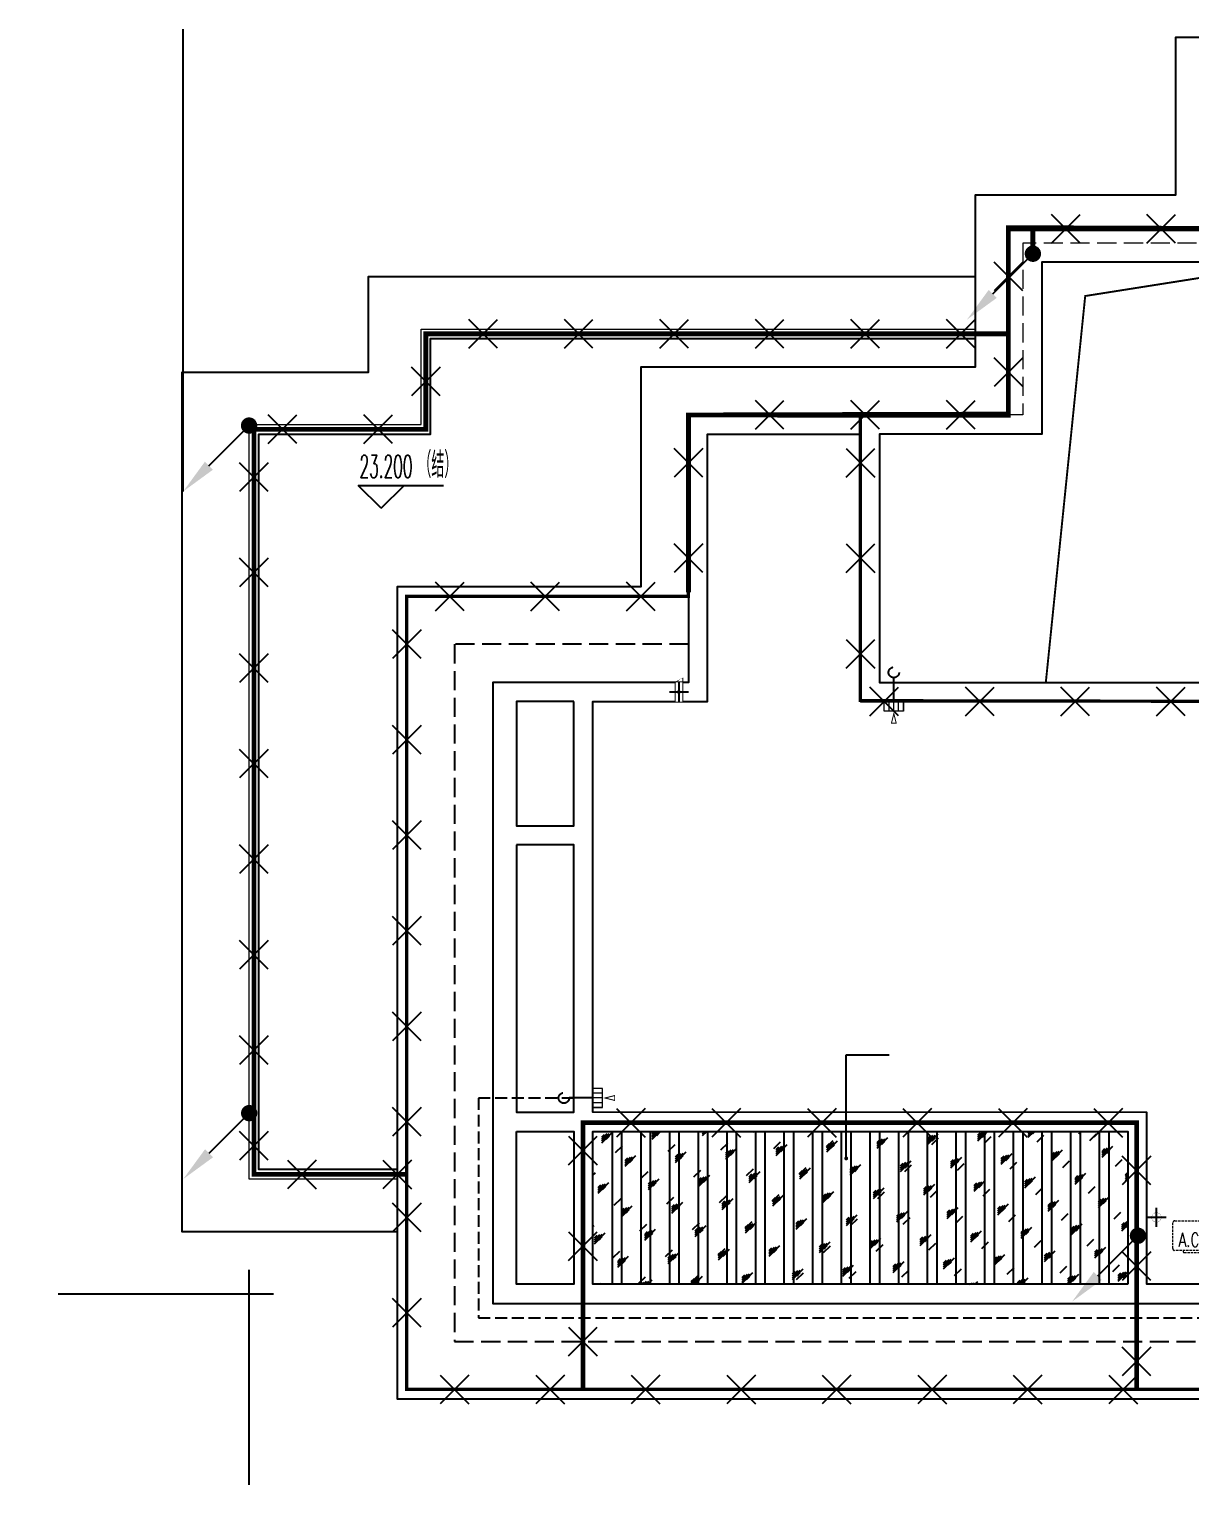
# Model space of a CAD drawing. Extents: x 3002737 to 4077523, y -995787 to -7267.
# Drawn here: x 3513450 to 3525604, y -729986 to -714747 of the extents above; entities that cross this region are included whole.
import ezdxf
from ezdxf.xclip import XClip

# ---------------------------------------------------------------- set-up
doc = ezdxf.new("R2010")
doc.units = 0
doc.header["$LTSCALE"] = 1000
doc.header["$MEASUREMENT"] = 0
doc.header["$XCLIPFRAME"] = 2
for name, pattern in [('#P_--_20B1_001_t3$0$DASH', [0.35, 0.25, -0.1]), ('__DASH', [0.35, 0.25, -0.1]), ('DASH', [0.35, 0.25, -0.1]), ('DOTE', [2.4200000000000004, 2, -0.2, 0.02, -0.2])]:
    doc.linetypes.add(name, pattern=pattern)
doc.layers.get('0').update_dxf_attribs({"linetype": 'CONTINUOUS'})
for name, color, linetype in [('!!电气', 1, 'CONTINUOUS'), ('DIM-照明', 7, 'CONTINUOUS'), ('DIM_ELEV', 3, 'CONTINUOUS'), ('DIM_LEAD', 3, 'CONTINUOUS'), ('LWIRE', 4, 'CONTINUOUS'), ('ROOF', 183, 'CONTINUOUS'), ('VPIPE-凝结', 150, 'CONTINUOUS'), ('VPIPE-雨水', 4, 'DASH'), ('WIRE-避雷', 4, 'CONTINUOUS'), ('保温', 6, 'CONTINUOUS'), ('机电标识类', 1, 'CONTINUOUS'), ('污水', 3, 'CONTINUOUS'), ('看线', 185, 'CONTINUOUS')]:
    doc.layers.add(name, color=color, linetype=linetype)
for name, color, linetype, lineweight in [('DOTE', 19, 'DOTE', 9), ('平面-分水线', 189, 'CONTINUOUS', 15), ('平面-栏杆', 56, 'CONTINUOUS', 15), ('平面-看线', 252, 'CONTINUOUS', 15), ('平面-空调预留孔', 252, 'CONTINUOUS', 15), ('空调', 76, 'CONTINUOUS', 13)]:
    doc.layers.add(name, color=color, linetype=linetype, lineweight=lineweight)
doc.styles.add('_TCH_DIM', font='SIMPLEX', dxfattribs={"bigfont": 'GBCBIG'})
doc.styles.get("Standard").update_dxf_attribs({"font": 'gbenor.shx', "bigfont": 'gbcbig.shx'})

# ---------------------------------------------------------------- blocks, each defined once
blk = doc.blocks.new('rtyryrtyeeretee')
at = {"layer": '平面-空调预留孔', "color": 252, "linetype": 'DASH', "ltscale": 0.1}
for p, q in [((669748.8674389471, 343882.007023841), (669748.8674389471, 343872.007023841)), ((669758.8674389471, 343862.007023841), (670111.7031072036, 343862.007023841)), ((670121.7031072036, 343872.007023841), (670121.7031072036, 343882.007023841))]:
    blk.add_line(p, q, dxfattribs=at)
blk.add_lwpolyline([(670402.0143738759, 343882.0070238413), (669662.0143738759, 343882.007023841, -0.414213562373517), (669642.0143738759, 343902.007023841), (669642.0143738764, 344172.007023841, -0.414213562372746), (669662.0143738764, 344192.007023841), (670402.0143738755, 344192.007023841, -0.4142135623727947), (670422.0143738755, 344172.007023841), (670422.0143738759, 343902.0070238415, -0.4142135623733224)], format="xyb", close=True, dxfattribs=at)
blk.add_lwpolyline([(670352.8023801355, 344221.1163422599), (669932.984234771, 344221.1163422599), (669932.984234771, 344206.0022866031), (670352.8023801355, 344206.0022866031)], close=True, dxfattribs=at)
for centre, start, end in [((669758.8674389471, 343872.007023841), 180, 270), ((670111.7031072036, 343872.007023841), 270, 0)]:
    blk.add_arc(centre, 10, start, end, dxfattribs=at)
at = {"layer": '平面-空调预留孔', "color": 252, "linetype": 'DASH', "ltscale": 0.1, "style": '_TCH_DIM', "width": 0.7058823529411765}
blk.add_text('A.C', height=146.88, dxfattribs=at).set_placement((669701.4101996182, 343921.6318135191))
blk = doc.blocks.new('GGDGDGDG')
at = {"layer": '机电标识类', "color": 250, "linetype": 'DASH', "ltscale": 400}
for p, q in [((704092.518312035, 766289.778960277), (704092.5180551868, 766489.7787460767)), ((704192.5181975978, 766389.7788858804), (703992.5181975979, 766389.7786917092))]:
    blk.add_line(p, q, dxfattribs=at)
at = {"layer": '空调', "color": 1, "linetype": 'DASH', "const_width": 2}
blk.add_lwpolyline([(704042.5181975979, 766389.7789660976, 0.999999145628318), (704142.5181975978, 766389.7788373376, 0.9999991456387952), (704042.5181975979, 766389.7787402523)], format="xyb", dxfattribs=at)
blk = doc.blocks.new('DFSFSF')
at = {"layer": '平面-分水线'}
for p, q in [((697141.9143252881, 775567.7311356195), (697141.9143252881, 775667.5561356199)), ((697342.3369560526, 775667.5561356199), (697142.6869560517, 775667.5561356199)), ((697342.3369560526, 775567.7311356195), (697142.6869560517, 775567.7311356195)), ((697193.1069603423, 775567.7311356195), (697193.1069603423, 775667.5561356199)), ((697242.5119560522, 775567.7311356195), (697242.5119560522, 775667.5561356199)), ((697291.916951762, 775567.7311356195), (697291.916951762, 775667.5561356199)), ((697342.3369560526, 775667.5561356199), (697342.3369560526, 775567.7311356195)), ((697342.3369560526, 775567.7311356195), (697342.3369560526, 775667.5561356199))]:
    blk.add_line(p, q, dxfattribs=at)
blk = doc.blocks.new('DFGDGDGD')
at = {"layer": '平面-分水线', "const_width": 10}
blk.add_lwpolyline([(697267.5119560522, 775440.6606483405), (697242.5119560522, 775540.6606483405), (697217.5119560522, 775440.6606483405)], close=True, dxfattribs=at)
blk.add_blockref('DFSFSF', (0, 0))
blk = doc.blocks.new('A$C1F33016B')
at = {"layer": '保温', "linetype": 'Continuous', "ltscale": 10}
h = blk.add_hatch(dxfattribs=at)
h.set_pattern_fill('玻璃1', color=132, scale=50, style=0)
h.set_pattern_definition([(45, (-420516.5787028493, -209387.0013561628), (-244.9417890030201, 244.9417890030201), [112, -288]), (45, (-420468.5787028493, -209367.0013561628), (-244.9417890030201, 244.9417890030201), [48, -352]), (45, (-420516.5787028493, -209367.0013561628), (-244.9417890030201, 244.9417890030201), [80, -320]), (45, (-420492.5787028493, -209387.0013561628), (268.7005768508881, -268.7005768508881), [100, -300]), (45, (-420516.5787028493, -209407.0013561628), (-244.9417890030201, 244.9417890030201), [160, -240]), (45, (-420516.5787028493, -209347.0013561628), (-244.9417890030201, 244.9417890030201), [40, -360])])
h.paths.add_polyline_path([(9200.060070287436, 99.93073902861215), (9200.060070287436, 1699.946837102761), (3599.999956377782, 1700.016110918601), (3599.999956377782, 100.0000128444517)])
at = {"layer": '!!电气', "color": 1}
for p, q in [((0, -2000), (0, 252.6884764116257)), ((-2000, 0), (255.5811195224524, 0))]:
    blk.add_line(p, q, dxfattribs=at)
at = {"color": 252, "const_width": 20}
blk.add_lwpolyline([(8341.421236896887, 6399.999994003912), (8753.92123685591, 10445.49999882374), (10999.99993937928, 10799.99999900162)], dxfattribs=at)
at = {"layer": 'DIM_ELEV', "color": 251}
for p, q in [((1381.536155072972, 8222.932664348278), (1141.536155072972, 8462.932664348278)), ((1141.536155072972, 8462.932664348278), (2033.78653847333, 8462.932664348278)), ((1381.536155072972, 8222.932664348278), (1621.536155072972, 8462.932664348278))]:
    blk.add_line(p, q, dxfattribs=at)
at = {"layer": 'DIM_LEAD', "color": 252}
for p, q in [((6251.499947263859, 1417.498842426809), (6251.499952423386, 2503.498643837404)), ((6251.499947263859, 1417.498842426809), (6251.499952423386, 2503.498643837404)), ((6251.499947263859, 1417.498842426809), (6251.499952423386, 2503.498643837404)), ((6251.499947263859, 1417.498842426809), (6251.499952423386, 2503.498643837404)), ((6251.499952423386, 2503.498643837404), (6702.921297149733, 2503.498643837404))]:
    blk.add_line(p, q, dxfattribs=at)
at = {"layer": 'DIM_LEAD', "color": 252, "const_width": 20}
blk.add_lwpolyline([(6251.499947216362, 1407.498842426809, 1), (6251.499947311357, 1427.498842426809, 1)], format="xyb", close=True, dxfattribs=at)
blk.add_lwpolyline([(6251.499947216362, 1407.498842426809, 1), (6251.499947311357, 1427.498842426809, 1)], format="xyb", close=True, dxfattribs=at)
blk.add_lwpolyline([(6251.499947216362, 1407.498842426809, 1), (6251.499947311357, 1427.498842426809, 1)], format="xyb", close=True, dxfattribs=at)
blk.add_lwpolyline([(6251.499947216362, 1407.498842426809, 1), (6251.499947311357, 1427.498842426809, 1)], format="xyb", close=True, dxfattribs=at)
at = {"layer": 'ROOF', "color": 252, "ltscale": 0.8}
for points in [[(22750.01152775064, 1900.000006468967), (22750.01136052515, 6899.999991594814), (20899.99994930066, 6899.999991710298), (20899.99994960986, 9699.999991236487), (17399.9999504853, 9699.999991323333), (17399.99995053001, 11499.99999907031), (15299.99892977625, 11499.99999892991), (15299.99892966077, 13150.00000285031), (9700.000953572802, 13149.9999984121), (9700.000955003314, 11499.9999989341), (7599.999938575551, 11499.9999990568), (7599.999938473105, 9699.99999118247), (4099.999938658439, 9699.999991131015), (4099.999818431213, 7400.001628744882), (3399.999817983247, 7400.001628465019)], [(10399.99993904866, 10999.9999990263), (10399.99993904866, 12449.99999882351), (14599.99993998557, 12449.99999882351), (14599.99993998557, 10999.9999990263), (13799.99994006939, 10999.9999990263), (13799.9999378752, 8400.27025674237), (15799.79590952396, 8400.270255054114), (15799.79590952396, 8999.999999580905), (20199.99994010385, 8999.999999580905), (20199.99994010385, 6199.999999793712), (22050.01136052329, 6199.999999749474), (22050.01136052236, 1900.068179056048), (15599.95704866387, 1899.931803827174), (15599.95759219024, 99.99999998975545), (9400.042421364225, 100.0000000107102), (9400.041877837852, 1899.939857619116), (3599.988519361243, 1900.062273277901), (3599.999431967735, 6199.99999175407), (4799.999940171838, 6199.999992233701), (4799.999938946217, 8999.99999114126), (6399.999938962981, 8999.99999120878), (6399.999939022586, 6199.999999791384), (11150.00000472367, 6199.999999791384)], [(11149.9774788022, 6799.996107412968), (10999.99993897043, 6799.995862165), (10999.99993937928, 10799.99999900162), (8299.999938422814, 10799.99999896553), (8299.999938447028, 8999.99879467301), (6599.999938891269, 8999.99879463669), (6599.999938947149, 6399.999992001802), (11149.99994251318, 6399.999997232575)], [(1549.999960780144, 649.9999970309436), (-700.0000000391155, 649.9999896022491), (-700.0000002160668, 9649.99395020958), (1250.000001607463, 9650.018115234096), (1250.000001671724, 10649.9999912614), (7599.999938527122, 10649.99999139784)], [(1549.999949333258, 1299.999996865634), (99.99999994784594, 1299.999991850462), (99.99999979697168, 9000.002676410135), (1900.000001564622, 9000.026841434184), (1900.000001629815, 9999.99999127537), (7599.999938489869, 9999.999991397839)], [(3399.999817983247, 7400.001628465019), (1550.011220172979, 7400.001627369784), (1549.999921156093, 2899.999998201616), (1549.999921156093, 2899.999998201616), (1549.999991598539, -1099.999999482883), (23449.99990979396, -1099.999999482883), (23449.99991535209, 99.99999419599771), (24999.99994212203, 99.99999852571636)], [(4599.999952217564, 7300.001595500857), (1649.999935024418, 7300.001635620371), (1649.999989837408, -999.9999994828831), (23349.99991025776, -999.9999994828831), (23349.99991581403, 199.9999939166009), (24999.99994184263, 199.9999985257164)], [(4599.999952217564, 7300.001595500857), (4599.999939978123, 6399.999992154073), (2549.999999828637, 6400.000001535285), (2549.999999828637, -99.99999948288314), (22449.99992311746, -100.0000007869676), (22449.99992311746, 1899.999997639563), (22750.01136052515, 1899.999998943415)], [(3399.999939693138, 6199.999988187104), (2800.014441270381, 6199.999775056262), (2800.01005897671, 4899.99999251496), (3399.999940756708, 4900.000007299008), (3399.999939693138, 6199.999988187104)], [(2800.009384777397, 4700.000005535781), (2799.999945987016, 1899.999984931201), (3399.999943211675, 1900.000013988931), (3399.999940756708, 4699.999992142897), (2800.009384777397, 4700.000005535781)]]:
    blk.add_lwpolyline(points, dxfattribs=at)
at = {"layer": 'ROOF', "color": 252, "linetype": '__DASH', "ltscale": 0.8}
blk.add_lwpolyline([(4599.999945417047, 6799.999736199155), (2150.010983621702, 6800.00252925558), (2149.999981032684, -499.9999994828831), (22849.99991257302, -499.9999994828831), (22849.99991813023, 699.9999925198499), (24999.99994044565, 699.9999985257164)], dxfattribs=at)
at = {"layer": 'ROOF', "color": 252, "ltscale": 0.8}
for points in [[(2799.999999828637, 1699.999991441611), (3399.999999828637, 1699.999991441611), (3399.999999828637, 100.0000000004657), (2799.999999828637, 100.0000000004657)], [(9200.060070287436, 100.0000005171169), (3599.999970465899, 99.99350907467306), (3599.999942288734, 1700.009607148822), (9200.060070287436, 1699.87757561449)]]:
    blk.add_lwpolyline(points, close=True, dxfattribs=at)
at = {"layer": 'VPIPE-凝结', "color": 252}
for p, q in [((6749.98714267835, 6199.999999795575), (6749.987176018767, 6449.999906104757)), ((3599.989093335345, 2050.075069551356), (3349.989187026396, 2050.075036210474))]:
    blk.add_line(p, q, dxfattribs=at)
at = {"layer": 'VPIPE-雨水', "color": 252}
for centre in [(6749.945466464385, 6504.999890289502), (3294.989202841185, 2050.116745764622)]:
    blk.add_circle(centre, 55, dxfattribs=at)
at = {"layer": '保温', "color": 252, "linetype": 'Continuous', "ltscale": 10, "true_color": 0x939598}
for p, q in [((3799.9999422892, 1700.016109157586), (3799.999970466364, 100.0000110834371)), ((3899.9999422892, 1700.016110918601), (3899.999970466364, 100.0000128444517)), ((4099.9999422892, 1699.996618980542), (4099.999970466364, 99.98052090639248)), ((4199.9999422892, 1699.996620741673), (4199.999970466364, 99.98052266752347)), ((4399.9999422892, 1699.990125777083), (4399.99997046683, 99.97402770293411)), ((4499.9999422892, 1699.990127538098), (4499.99997046683, 99.97402946394868)), ((4699.999942289665, 1699.983632573509), (4699.99997046683, 99.96753449935932)), ((4799.999942289665, 1699.983634334523), (4799.99997046683, 99.96753626037389)), ((4999.999942289665, 1699.97713937005), (4999.99997046683, 99.96104129590094)), ((5099.999942289665, 1699.977141131065), (5099.99997046683, 99.96104305691551)), ((5299.9999422892, 1700.016135573387), (5299.999970466364, 100.0000374992378)), ((5399.9999422892, 1700.016137334518), (5399.999970466364, 100.0000392603688)), ((5599.999942290131, 1699.964152962901), (5599.999970467295, 99.94805488875136)), ((5699.999942290131, 1699.964154724032), (5699.999970467295, 99.94805664988235)), ((5899.999942290131, 1699.957659759326), (5899.999970467295, 99.94156168517657)), ((5999.999942290131, 1699.957661520457), (5999.999970467295, 99.94156344630755)), ((6199.999942290131, 1699.951166555868), (6199.999970467295, 99.93506848171819)), ((6299.999942290131, 1699.951168316882), (6299.999970467295, 99.93507024273276)), ((6499.999942290131, 1699.944673352293), (6499.999970467295, 99.9285752781434)), ((6599.999942290131, 1699.944675113307), (6599.999970467295, 99.92857703915797)), ((6799.9999422892, 1700.016161989304), (6799.999970466364, 100.0000639151549)), ((6899.9999422892, 1700.016163750319), (6899.999970466364, 100.0000656761695)), ((7099.999942290597, 1699.93168694526), (7099.999970467761, 99.91558887111023)), ((7199.999942290597, 1699.931688706274), (7199.999970467761, 99.9155906321248)), ((7399.9999422892, 1700.016172555625), (7399.999970466364, 100.0000744814752)), ((7499.9999422892, 1700.016174316755), (7499.999970466364, 100.0000762426062)), ((7699.999942291062, 1699.91870053811), (7699.999970468227, 99.90260246396065)), ((7799.999942291062, 1699.918702299241), (7799.999970468227, 99.90260422509164)), ((7999.9999422892, 1700.016183122061), (7999.999970466364, 100.0000850479119)), ((8099.9999422892, 1700.016184883076), (8099.999970466364, 100.0000868089264)), ((8299.999942291062, 1699.905714131077), (8299.999970468227, 99.88961605692748)), ((8399.999942291062, 1699.905715892091), (8399.999970468227, 99.88961781794205)), ((8599.999942291062, 1699.899220927502), (8599.999970468227, 99.88312285335269)), ((8699.999942291062, 1699.899222688633), (8699.999970468227, 99.88312461448368)), ((8899.999942291062, 1699.892727724044), (8899.999970468227, 99.87662964989431)), ((8999.999942291062, 1699.892729485058), (8999.999970468227, 99.87663141090889))]:
    blk.add_line(p, q, dxfattribs=at)
at = {"layer": '平面-分水线', "const_width": 10}
blk.add_lwpolyline([(3826.88458061358, 2025.075069551473), (3726.88458061358, 2050.075069551473), (3826.88458061358, 2075.075069551473)], close=True, dxfattribs=at)
at = {"layer": '平面-栏杆', "color": 251, "true_color": 0x636466}
for points in [[(1549.999951094389, 1199.999996865634), (-5.029141902923584e-08, 1199.999991504475), (-2.048909664154053e-07, 9100.001333917491), (1800.000001572073, 9100.025498942006), (1800.000001636334, 10099.99999127304), (7599.999938495457, 10099.99999139784)], [(1549.999950213358, 1249.999996865634), (49.99999994970858, 1249.999991677701), (49.99999979604036, 9050.002005163813), (1850.000001568347, 9050.026170188095), (1850.00000163354, 10049.99999127421), (7599.999938493595, 10049.99999139784)]]:
    blk.add_lwpolyline(points, dxfattribs=at)
at = {"layer": '平面-看线', "linetype": 'DASH', "ltscale": 0.8}
blk.add_lwpolyline([(22449.99992311746, 1899.999997639563), (22250.01136052515, 1899.999998943415), (22250.01136052515, 6399.999991626013), (20399.99994924478, 6399.999991741264), (20399.99994955491, 9199.999991248827), (16899.9999504732, 9199.99999133544), (16899.9999505179, 10999.99999903701), (14799.99892981164, 10999.99999889685), (14799.99892969616, 12650.00000245403), (10200.00095400587, 12649.99999880837), (10200.00095543638, 10999.99999890476), (8099.999938547611, 10999.9999990277), (8099.999938445166, 9199.999991189688), (4599.999938858673, 9199.999991138466), (4599.999939617701, 7300.001595500857)], dxfattribs=at)
at = {"layer": '看线', "color": 252, "linetype": '#P_--_20B1_001_t3$0$DASH', "ltscale": 0.5}
for points in [[(17049.9999504732, 9199.999991331715), (17049.99995052163, 11149.99999904679), (14949.9989298014, 11149.99999890663), (14949.99892968498, 12800.00000257278), (10050.00095387641, 12799.99999868963), (10050.00095530692, 11149.99999891361), (7949.999938555062, 11149.99999903631), (7949.99993845541, 9199.999991187593)], [(3399.999943080358, 2049.998721837997), (2400.010988024063, 2050.001260124845), (2399.999976629391, -249.9999994828831), (22599.99991373066, -249.9999994828831), (22599.99991928786, 949.9999918215908), (24999.99993974715, 949.9999985257164)]]:
    blk.add_lwpolyline(points, dxfattribs=at)
for name, p in [('DFGDGDGD', (-690492.5248133745, -769467.5561358242)), ('GGDGDGDG', (-694592.4737191638, -765589.778930079))]:
    blk.add_blockref(name, p)
at = {"extrusion": (0, 0, -1), "zscale": -1, "rotation": 270}
blk.add_blockref('DFSFSF', (-779267.5452289539, 699292.5870256035), dxfattribs=at)
at = {"color": 252}
blk.add_blockref('rtyryrtyeeretee', (-659970.488962762, -343428.8808007177), dxfattribs=at)
at = {"layer": 'DIM_ELEV', "color": 7, "style": '_TCH_DIM'}
for s, height, width, p in [('（结）', 270.0709219858156, 0.7, (1771.214248307049, 8543.012664348353)), ('23.200', 238, 0.4941176470588236, (1155.214248307049, 8543.012664348353))]:
    blk.add_text(s, height=height, dxfattribs=dict(at, width=width)).set_placement(p)
at = {"linetype": '__DASH', "ltscale": 0.1}
blk.add_wipeout([(4459.999939871735, 6400.270071081414), (4459.999939959049, 6200.11662391774), (4539.999940020185, 6200.116623610315), (4539.999940051469, 6400.27007074905)], dxfattribs=at).dxf.layer = '污水'
at = {"layer": 'DIM_LEAD', "color": 252, "const_width": 20}
blk.add_lwpolyline([(4492.262427097186, 6293.669405773049, 1), (4507.747856258415, 6306.326478250325, 1)], format="xyb", close=True, dxfattribs=at)
at = {"layer": '机电标识类', "color": 250, "linetype": 'DASH', "ltscale": 400}
for p, q in [((4599.999939978123, 6299.999999791617), (4399.999939978123, 6299.999999792548)), ((4499.999939978588, 6400.270070766099), (4499.999939977657, 6200.116623916663))]:
    blk.add_line(p, q, dxfattribs=at)
at = {"layer": '污水', "linetype": '__DASH', "ltscale": 0.1, "const_width": 10}
blk.add_lwpolyline([(4459.999939978588, 6400.270070766332), (4459.999939977657, 6200.116623916663), (4539.999939977657, 6200.11662391643), (4539.999939978588, 6400.270070765866)], close=True, dxfattribs=at)
blk = doc.blocks.new('$TelecSys$00000080')
for p, q in [((-0.7000000000007276, -0.7000000000007276), (0, 0)), ((0.1041666666678793, 0.1041666666660603), (0.1041666666678793, 0.1041666666660603)), ((-0.1041666666678793, -0.1041666666660603), (-0.1041666666678793, -0.1041666666660603))]:
    blk.add_line(p, q)
at = {"const_width": 0.1425}
blk.add_lwpolyline([(0.07125000000087311, 0, 1), (-0.07125000000087311, 0, 1)], format="xyb", close=True, dxfattribs=at)
blk.add_solid([(-0.6300000000010186, -0.7700000000004366), (-0.7700000000004366, -0.6299999999991996), (-1.150000000001455, -1.149999999999636)])
at = {"width": 0.8, "flags": 9}
blk.add_attdef('A', (0, 0), '', height=2e-05, rotation=180, dxfattribs=at)
blk = doc.blocks.new('$TelecSys$00000009')
for p, q in [((-0.5, 0.5), (0.5, -0.5)), ((0.5, 0.5), (-0.5, -0.5))]:
    blk.add_line(p, q)
blk = doc.blocks.new('A$C74D73064')
at = {"layer": 'DOTE', "color": 252}
for p, q in [((-86385.24772744626, 67619.25646164955), (196116.0437006025, 67619.25646164955)), ((196116.0437006019, 61719.25646164967), (-86385.24772744626, 61719.25646164967))]:
    blk.add_line(p, q, dxfattribs=at)

msp = doc.modelspace()

# ---------------------------------------------------------------- block references
at = {"layer": '!!电气'}
msp.add_blockref('A$C1F33016B', (3515754.257663782, -727986.374222144), dxfattribs=at)
at = {"color": 252}
ref = msp.add_blockref('A$C74D73064', (3366338.831332827, -790994.260588821), dxfattribs=at)
XClip(ref).set_block_clipping_path([(63315.42633097709, 50772.252909203875), (117315.41319851839, 70272.25290802709)])

# ---------------------------------------------------------------- next in the draw order: linework, layer by layer
at = {"layer": 'DIM-照明'}
msp.add_line((3515063.146123319, -719586.8570372681), (3515063.142767068, -714746.8796544261), dxfattribs=at)
at = {"layer": 'WIRE-避雷', "color": 4}
for points, const_width in [([(3540754.257112424, -718886.3743286601), (3538954.257670718, -718886.3742250814), (3538954.257670743, -717886.3742308705), (3532804.257614278, -717886.3742307178), (3532804.257614304, -716836.3742230972), (3530704.256593584, -716836.3742232374), (3530704.256592276, -715186.3742195712), (3525804.258617659, -715186.3742234544), (3525804.258617563, -716836.3742232304), (3523704.257602337, -716836.3742231228), (3523704.257602366, -718786.3742309564), (3520354.257602641, -718786.3742322947), (3520354.255486946, -720642.2004309774)], 50), ([(3523960.245782699, -717098.279139512), (3523960.245782699, -716838.8412225177)], 50), ([(3526154.257602831, -716986.3742231177), (3526954.257602831, -716986.3742231177), (3526954.257602831, -720986.3742233021), (3526904.257668506, -720986.3742233021), (3526904.257668506, -721786.3742223526), (3522154.257602805, -721786.3742224537), (3522154.257602745, -718986.3742309352), (3522154.257602665, -718786.3742315755)], 35), ([(3523354.257602276, -717936.3742307462), (3523704.257602354, -717936.374230741), (3517604.257665416, -717936.3742308698), (3517604.271090077, -718936.3480517757), (3515804.257663578, -718936.3722169802), (3515804.257690557, -726736.3742304663), (3517404.257638761, -726736.3773988995)], 50), ([(3520354.255486946, -720642.2004309774), (3520354.257616, -720686.3726266432), (3517404.257598807, -720686.372646125), (3517404.25765362, -728986.3742216269), (3539104.25757404, -728986.3743221029), (3539104.257579596, -727786.3742282274), (3542404.257747213, -727786.3742129451), (3542404.25775277, -728986.3742216269), (3564104.25767319, -728986.3742216269)], 35)]:
    msp.add_lwpolyline(points, dxfattribs=dict(at, const_width=const_width))
at = {"layer": 'WIRE-避雷', "const_width": 50}
msp.add_lwpolyline([(3519249.194536551, -728986.3742216269), (3519249.194536551, -726195.6751270937), (3525045.955416379, -726195.6751270937), (3525045.955416379, -728986.3742216269)], dxfattribs=at)

# ---------------------------------------------------------------- next in the draw order: block references
at = {"layer": 'LWIRE', "color": 2, "xscale": 300, "yscale": 300, "zscale": 300}
for p, rotation in [((3524304.258617563, -716836.3742231536), 179.9999999970588), ((3525304.258617563, -716836.3742232048), 179.9999999970588), ((3523704.257602345, -717336.3742231228), 270.0000000008346), ((3518204.257602354, -717936.3742308572), 180.0000000012094), ((3519204.257602354, -717936.374230836), 180.0000000012094), ((3520204.257602354, -717936.3742308151), 180.0000000012094), ((3521204.257602354, -717936.3742307939), 180.0000000012094), ((3522204.257602354, -717936.3742307727), 180.0000000012094), ((3523204.257602354, -717936.3742307515), 180.0000000012094), ((3523704.25760236, -718336.3742231228), 270.0000000008346), ((3517604.264377921, -718436.3742308249), 270.0007691966075), ((3521204.257602366, -718786.374231955), 180.0000000228894), ((3522204.257602366, -718786.3742315557), 180.0000000228894), ((3523204.257602366, -718786.3742311562), 180.0000000228894), ((3516104.271090213, -718936.368189296), 180.0007691966116), ((3517104.271090122, -718936.3547642825), 180.0007691966116), ((3520354.257032627, -719286.3742322945), 269.999934681187), ((3515804.257665308, -719436.3722169802), 270.000000198174), ((3520354.255892599, -720286.3742322938), 269.999934681187), ((3515804.257668767, -720436.3722169802), 270.000000198174), ((3515804.257672226, -721436.3722169802), 270.000000198174), ((3515804.257675685, -722436.3722169802), 270.000000198174), ((3515804.257679143, -723436.3722169802), 270.000000198174), ((3515804.257682602, -724436.3722169802), 270.000000198174), ((3515804.257686061, -725436.3722169802), 270.000000198174), ((3515804.25768952, -726436.3722169802), 270.000000198174), ((3516304.257690556, -726736.3749840681), 359.9999136436036), ((3517304.257690556, -726736.3764912717), 359.9999136436036)]:
    msp.add_blockref('$TelecSys$00000009', p, dxfattribs=dict(at, rotation=rotation))
at = {"layer": 'LWIRE', "color": 2, "xscale": 600, "yscale": 600, "zscale": 600}
for p in [(3523960.245782699, -717098.279139512), (3515753.14612332, -718896.8570372683), (3515754.257663782, -726094.7571281628), (3525060.539543202, -727378.469571949)]:
    msp.add_blockref('$TelecSys$00000080', p, dxfattribs=at)
at = {"layer": 'LWIRE', "color": 1, "xscale": 300, "yscale": 300, "zscale": 300}
for p, rotation in [((3522154.257602752, -719286.3742224537), 90.00000000121963), ((3522154.257602773, -720286.3742224537), 90.00000000121963), ((3522154.257602795, -721286.3742224537), 90.00000000121963), ((3522404.257668506, -721786.3742224483), 180.0000000012203), ((3523404.257668506, -721786.3742224271), 180.0000000012203), ((3524404.257668506, -721786.3742224057), 180.0000000012203), ((3525404.257668506, -721786.3742223843), 180.0000000012203)]:
    msp.add_blockref('$TelecSys$00000009', p, dxfattribs=dict(at, rotation=rotation))
at = {"layer": 'LWIRE', "color": 4, "xscale": 300, "yscale": 300, "zscale": 300}
for p, rotation in [((3517854.257616, -720686.3726431532), 180.0000003783804), ((3518854.257616, -720686.3726365492), 180.0000003783804), ((3519854.257616, -720686.3726299452), 180.0000003783804), ((3517404.257602108, -721186.372646125), 270.0000003783798), ((3517404.257608712, -722186.372646125), 270.0000003783798), ((3517404.257615316, -723186.372646125), 270.0000003783798), ((3517404.25762192, -724186.372646125), 270.0000003783798), ((3517404.257628524, -725186.372646125), 270.0000003783798), ((3517404.257635128, -726186.372646125), 270.0000003783798), ((3517404.257641732, -727186.372646125), 270.0000003783798), ((3517404.257648336, -728186.372646125), 270.0000003783798), ((3517904.25765362, -728986.3742239419), 359.9999997347077), ((3518904.25765362, -728986.3742285722), 359.9999997347077), ((3519904.25765362, -728986.3742332025), 359.9999997347077), ((3520904.25765362, -728986.3742378326), 359.9999997347077), ((3521904.25765362, -728986.3742424627), 359.9999997347077), ((3522904.25765362, -728986.374247093), 359.9999997347077), ((3523904.25765362, -728986.3742517233), 359.9999997347077), ((3524904.25765362, -728986.3742563534), 359.9999997347077)]:
    msp.add_blockref('$TelecSys$00000009', p, dxfattribs=dict(at, rotation=rotation))
at = {"layer": 'LWIRE', "xscale": 300, "yscale": 300, "zscale": 300}
for p in [(3519749.194536551, -726195.6751270937), (3520749.194536551, -726195.6751270937), (3521749.194536551, -726195.6751270937), (3522749.194536551, -726195.6751270937), (3523749.194536551, -726195.6751270937), (3524749.194536551, -726195.6751270937)]:
    msp.add_blockref('$TelecSys$00000009', p, dxfattribs=at)
for p, rotation in [((3519249.194536551, -726486.3742216269), 90), ((3525045.955416379, -726695.6751270937), 270), ((3519249.194536551, -727486.3742216269), 90), ((3525045.955416379, -727695.6751270937), 270), ((3519249.194536551, -728486.3742216269), 90), ((3525045.955416379, -728695.6751270937), 270)]:
    msp.add_blockref('$TelecSys$00000009', p, dxfattribs=dict(at, rotation=rotation))

doc.saveas('drawing.dxf')
